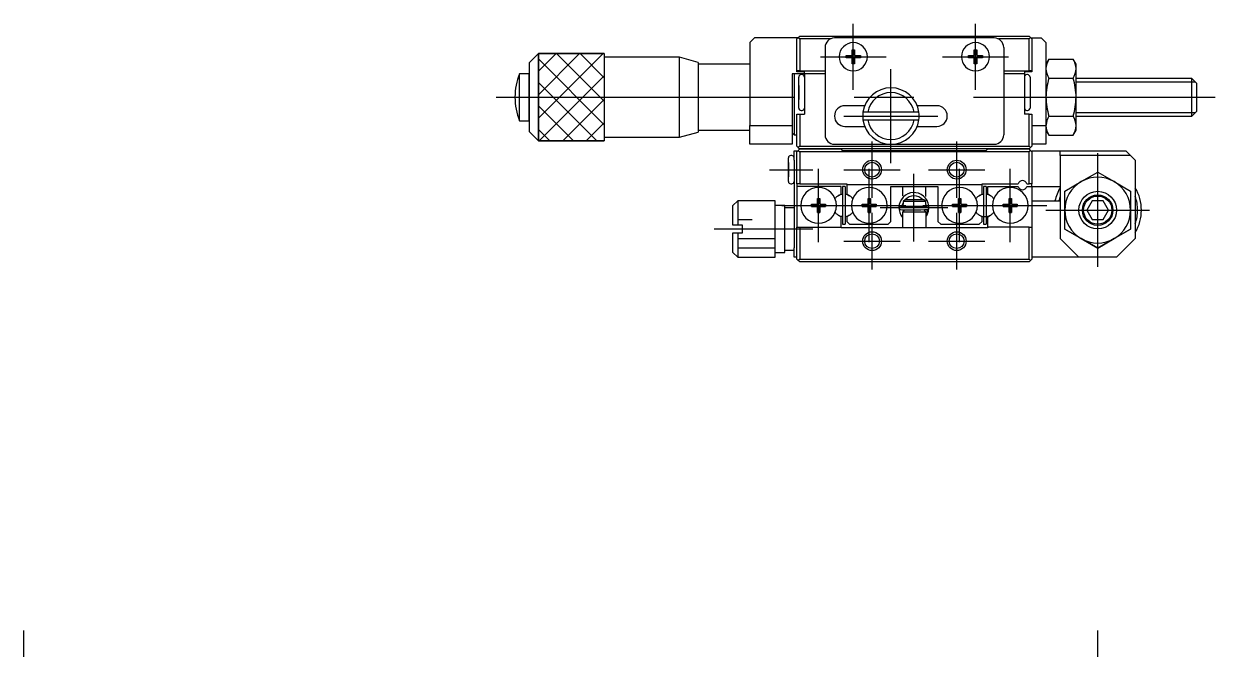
# Model space of a CAD drawing. Extents: x -134 to 192, y -83 to 116.
# Drawn here: x -114.2 to 12.5, y 49.5 to 116 of the extents above; entities that cross this region are included whole.
import ezdxf

# ---------------------------------------------------------------- set-up
doc = ezdxf.new("R2010")
doc.units = 0
doc.linetypes.add('CENTER', pattern=[50.8, 31.75, -6.35, 6.35, -6.35])
doc.layers.get('0').update_dxf_attribs({"linetype": 'CONTINUOUS'})
doc.layers.add('CENTER', color=1, linetype='CONTINUOUS')

msp = doc.modelspace()

# ---------------------------------------------------------------- linework, layer by layer
at = {"color": 7, "linetype": 'CONTINUOUS'}
for p, q in [((-36.5, 114.501792), (-37, 114.001792)), ((-31.9, 114.501792), (-36.5, 114.501792)), ((-32, 114.401792), (-31.85, 114.551792)), ((-32, 111.001792), (-32, 114.401792)), ((-31.85, 114.551792), (-31.7, 114.701792)), ((-31.85, 114.551792), (-31.7, 114.401792)), ((-31.7, 114.701792), (-7.3, 114.701792)), ((-31.7, 114.401792), (-31.7, 111.001792)), ((-28.435889, 114.401792), (-31.7, 114.401792)), ((-11, 114.501792), (-28, 114.501792)), ((-7.3, 114.401792), (-10.56411, 114.401792)), ((-7.3, 114.701792), (-7.15, 114.551792)), ((-7.3, 114.401792), (-7.15, 114.551792)), ((-7.3, 111.001792), (-7.3, 114.401792)), ((-7.15, 114.551792), (-7, 114.401792)), ((-7.1, 114.501792), (-6, 114.501792)), ((-7, 114.401792), (-7, 111.001792)), ((-5.5, 114.001792), (-6, 114.501792)), ((-59.5, 112.851792), (-60.5, 111.851792)), ((-59.5, 112.851792), (-59.5, 108.201792)), ((-52.5, 112.851792), (-59.5, 112.851792)), ((-59.5, 110.965777), (-57.613984, 112.851792)), ((-59.5, 108.465777), (-55.113984, 112.851792)), ((-59.5, 105.965777), (-52.613984, 112.851792)), ((-59.5, 112.851792), (-52.5, 112.851792)), ((-59.5, 103.551792), (-59.5, 112.851792)), ((-57.571209, 112.851792), (-52.5, 107.780583)), ((-55.071209, 112.851792), (-52.5, 110.280583)), ((-52.571209, 112.851792), (-52.5, 112.780583)), ((-52.5, 112.851792), (-52.5, 103.551792)), ((-52.5, 112.851792), (-52.5, 103.551792)), ((-37, 114.001792), (-37, 105.201792)), ((-29, 113.501792), (-29, 104.201792)), ((-26.125, 112.626792), (-26.125, 113.251792)), ((-26.125, 113.251792), (-25.875, 113.251792)), ((-25.875, 112.626792), (-25.875, 113.251792)), ((-25.875, 113.251792), (-25.875, 112.626792)), ((-13.125, 112.626792), (-13.125, 113.251792)), ((-13.125, 113.251792), (-12.875, 113.251792)), ((-12.875, 112.626792), (-12.875, 113.251792)), ((-12.875, 113.251792), (-12.875, 112.626792)), ((-10, 113.501792), (-10, 104.201792)), ((-5.5, 114.001792), (-5.5, 105.201792)), ((-60.5, 111.851792), (-60.5, 108.201792)), ((-60.5, 111.851792), (-60.5, 110.701792)), ((-59.5, 112.280583), (-52.5, 105.280583)), ((-44.5, 112.451792), (-52.5, 112.451792)), ((-44.5, 103.951792), (-44.5, 112.451792)), ((-42.5, 111.901792), (-44.5, 112.451792)), ((-42.5, 111.901792), (-42.5, 108.201792)), ((-37, 111.701792), (-42.5, 111.701792)), ((-26.75, 112.376792), (-26.75, 112.626792)), ((-26.75, 112.626792), (-26.125, 112.626792)), ((-26.125, 112.376792), (-26.75, 112.376792)), ((-26.125, 111.751792), (-26.125, 112.376792)), ((-25.875, 111.751792), (-26.125, 111.751792)), ((-25.875, 112.626792), (-25.25, 112.626792)), ((-25.875, 111.751792), (-25.875, 112.376792)), ((-25.25, 112.376792), (-25.875, 112.376792)), ((-25.875, 112.376792), (-25.875, 111.751792)), ((-25.25, 112.376792), (-25.25, 112.626792)), ((-25.25, 112.626792), (-25.25, 112.376792)), ((-13.75, 112.376792), (-13.75, 112.626792)), ((-13.75, 112.626792), (-13.125, 112.626792)), ((-13.125, 112.376792), (-13.75, 112.376792)), ((-13.125, 111.751792), (-13.125, 112.376792)), ((-12.875, 111.751792), (-13.125, 111.751792)), ((-12.875, 112.626792), (-12.25, 112.626792)), ((-12.875, 111.751792), (-12.875, 112.376792)), ((-12.25, 112.376792), (-12.875, 112.376792)), ((-12.875, 112.376792), (-12.875, 111.751792)), ((-12.25, 112.376792), (-12.25, 112.626792)), ((-12.25, 112.626792), (-12.25, 112.376792)), ((-5.187392, 112.243244), (-5.5, 111.701792)), ((-5.187392, 112.243244), (-2.612607, 112.243244)), ((-2.3, 111.701792), (-2.612607, 112.243244)), ((-2.3, 111.232881), (-2.3, 111.701792)), ((-61.5, 108.201792), (-61.5, 110.701792)), ((-60.5, 110.701792), (-61.5, 110.701792)), ((-60.5, 108.201792), (-60.5, 110.701792)), ((-60.5, 110.701792), (-60.5, 105.701792)), ((-59.413984, 103.551792), (-52.5, 110.465777)), ((-32.5, 110.701792), (-32.5, 105.201792)), ((-31.2, 110.701792), (-32.5, 110.701792)), ((-32.3, 110.701792), (-32.3, 108.201792)), ((-32, 110.901792), (-32, 111.001792)), ((-31.7, 111.001792), (-32, 111.001792)), ((-31.2, 110.901792), (-32, 110.901792)), ((-31.8, 107.051792), (-31.8, 110.351792)), ((-31.8, 108.826792), (-31.8, 110.351792)), ((-31.7, 111.001792), (-29, 111.001792)), ((-31.45, 110.601792), (-31.55, 110.601792)), ((-31.2, 110.701792), (-31.2, 110.901792)), ((-29, 110.701792), (-31.2, 110.701792)), ((-31.2, 110.701792), (-31.2, 109.501792)), ((-10, 111.001792), (-7.3, 111.001792)), ((-7.8, 110.701792), (-10, 110.701792)), ((-7, 110.901792), (-7.8, 110.901792)), ((-7.8, 110.901792), (-7.8, 110.701792)), ((-7.8, 110.701792), (-7.8, 109.501792)), ((-7.45, 110.601792), (-7.55, 110.601792)), ((-7, 111.001792), (-7.3, 111.001792)), ((-7.2, 110.351792), (-7.2, 108.701792)), ((-7, 111.001792), (-7, 110.901792)), ((-2.3, 108.201792), (-2.3, 111.232881)), ((-59.5, 109.780583), (-53.271209, 103.551792)), ((-31.8, 108.826792), (-31.8, 109.451792)), ((-31.8, 109.451792), (-31.8, 108.826792)), ((-31.2, 109.501792), (-31.2, 107.901792)), ((-7.8, 109.501792), (-7.8, 107.901792)), ((-7.2, 109.451792), (-7.2, 108.826792)), ((-5.187392, 110.222518), (-2.612607, 110.222518)), ((10, 110.201792), (-2.3, 110.201792)), ((10, 106.201792), (10, 110.201792)), ((10.25, 109.951792), (10, 110.201792)), ((10.5, 109.701792), (10.25, 109.951792)), ((10.5, 109.701792), (10.5, 106.701792)), ((-61.5, 105.701792), (-61.5, 108.201792)), ((-60.5, 108.201792), (-60.5, 104.551792)), ((-60.5, 105.701792), (-60.5, 108.201792)), ((-59.5, 108.201792), (-59.5, 103.551792)), ((-56.913984, 103.551792), (-52.5, 107.965777)), ((-42.5, 108.201792), (-42.5, 104.501792)), ((-32.3, 108.201792), (-32.3, 104.201792)), ((-31.8, 108.826792), (-31.8, 108.576792)), ((-31.8, 108.576792), (-31.8, 108.826792)), ((-31.8, 108.701792), (-31.8, 108.826792)), ((-31.8, 108.576792), (-31.8, 108.701792)), ((-31.8, 108.576792), (-31.8, 107.951792)), ((-31.8, 107.951792), (-31.8, 108.576792)), ((-31.8, 107.051792), (-31.8, 108.576792)), ((-31.2, 107.901792), (-31.2, 106.401792)), ((-7.8, 107.901792), (-7.8, 106.401792)), ((-7.2, 108.826792), (-7.2, 108.576792)), ((-7.2, 108.701792), (-7.2, 107.051792)), ((-7.2, 108.576792), (-7.2, 107.951792)), ((-2.3, 105.170703), (-2.3, 108.201792)), ((-59.5, 107.280583), (-55.771209, 103.551792)), ((-31.55, 106.801792), (-31.45, 106.801792)), ((-24.791057, 107.301792), (-26.9, 107.301792)), ((-24.467792, 106.601792), (-24.973213, 106.601792)), ((-19.532207, 106.601792), (-24.467792, 106.601792)), ((-19.026786, 106.601792), (-19.532207, 106.601792)), ((-17.1, 107.301792), (-19.208942, 107.301792)), ((-7.55, 106.801792), (-7.45, 106.801792)), ((10.25, 106.451792), (10.5, 106.701792)), ((-61.5, 105.701792), (-60.5, 105.701792)), ((-60.5, 105.701792), (-60.5, 104.551792)), ((-54.413984, 103.551792), (-52.5, 105.465777)), ((-32, 103.001792), (-32, 106.401792)), ((-32, 106.401792), (-31.7, 106.401792)), ((-31.7, 106.401792), (-31.7, 103.001792)), ((-31.7, 106.401792), (-31.2, 106.401792)), ((-24.973213, 105.801792), (-24.467792, 105.801792)), ((-24.467792, 105.801792), (-19.532207, 105.801792)), ((-19.532207, 105.801792), (-19.026786, 105.801792)), ((-7.3, 106.401792), (-7.8, 106.401792)), ((-7.3, 103.001792), (-7.3, 106.401792)), ((-7.3, 106.401792), (-7, 106.401792)), ((-7, 106.401792), (-7, 103.001792)), ((-5.497866, 105.251139), (-5.5, 105.170703)), ((-5.187392, 106.181066), (-2.612607, 106.181066)), ((-2.3, 106.201792), (10, 106.201792)), ((10, 106.201792), (10.25, 106.451792)), ((-60.5, 104.551792), (-59.5, 103.551792)), ((-59.5, 104.780583), (-58.271209, 103.551792)), ((-52.5, 103.951792), (-44.5, 103.951792)), ((-44.5, 103.951792), (-42.5, 104.501792)), ((-42.5, 104.701792), (-37, 104.701792)), ((-37, 105.201792), (-32.5, 105.201792)), ((-37, 103.201792), (-37, 105.201792)), ((-32.5, 105.201792), (-32.5, 103.201792)), ((-32.5, 104.401792), (-32.3, 104.201792)), ((-32.3, 104.201792), (-32, 104.201792)), ((-26.9, 105.101792), (-24.791057, 105.101792)), ((-19.208942, 105.101792), (-17.1, 105.101792)), ((-7, 105.201792), (-5.5, 105.201792)), ((-5.5, 105.201792), (-5.5, 103.201792)), ((-5.5, 104.701792), (-5.187392, 104.16034)), ((-5.187392, 104.16034), (-2.612607, 104.16034)), ((-2.612607, 104.16034), (-2.3, 104.701792)), ((-2.3, 104.701792), (-2.3, 105.170703)), ((-59.5, 103.551792), (-52.5, 103.551792)), ((-52.5, 103.551792), (-59.5, 103.551792)), ((-32.5, 103.201792), (-37, 103.201792)), ((-31.85, 102.851792), (-32, 103.001792)), ((-31.7, 103.001792), (-31.85, 102.851792)), ((-31.85, 102.851792), (-31.7, 102.701792)), ((-31.7, 102.701792), (-31.85, 102.551792)), ((-31.7, 103.001792), (-7.3, 103.001792)), ((-27.3, 102.701792), (-31.7, 102.701792)), ((-31.7, 102.701792), (-27.3, 102.701792)), ((-28, 103.201792), (-22, 103.201792)), ((-11.7, 102.701792), (-27.3, 102.701792)), ((-27.1, 102.501792), (-27.3, 102.701792)), ((-22, 103.201792), (-11, 103.201792)), ((-11.7, 102.701792), (-11.9, 102.501792)), ((-7.3, 102.701792), (-11.7, 102.701792)), ((-11.7, 102.701792), (-7.3, 102.701792)), ((-7.15, 102.851792), (-7.3, 103.001792)), ((-7.3, 102.701792), (-7.15, 102.851792)), ((-7.15, 102.551792), (-7.3, 102.701792)), ((-7, 103.001792), (-7.15, 102.851792)), ((-5.5, 103.201792), (-7, 103.201792)), ((-32.9, 99.251792), (-32.9, 101.751792)), ((-32.9, 100.626792), (-32.9, 101.751792)), ((-32.55, 102.001792), (-32.65, 102.001792)), ((-32.3, 101.501792), (-32.3, 102.501792)), ((-32.3, 102.501792), (-32, 102.501792)), ((-32.3, 101.501792), (-32.3, 101.301792)), ((-32, 102.401792), (-31.85, 102.551792)), ((-32, 102.501792), (-32, 102.401792)), ((-32, 99.001792), (-32, 102.401792)), ((-31.85, 102.551792), (-31.7, 102.401792)), ((-7.3, 102.401792), (-31.7, 102.401792)), ((-31.7, 102.401792), (-31.7, 99.001792)), ((-11.9, 102.501792), (-27.1, 102.501792)), ((-7.3, 102.401792), (-7.15, 102.551792)), ((-7.3, 99.001792), (-7.3, 102.401792)), ((-7.15, 102.551792), (-7, 102.401792)), ((-7, 102.501792), (-4, 102.501792)), ((-7, 102.401792), (-7, 102.501792)), ((-7, 102.401792), (-7, 99.001792)), ((-4, 102.501792), (3, 102.501792)), ((-4, 102.001792), (-4, 102.501792)), ((-4, 102.001792), (-4, 93.201792)), ((3.5, 102.001792), (-4, 102.001792)), ((3, 102.501792), (3.5, 102.001792)), ((4, 101.501792), (3.5, 102.001792)), ((4, 101.501792), (4, 93.201792)), ((-32.9, 100.626792), (-32.9, 101.251792)), ((-32.9, 101.251792), (-32.9, 100.626792)), ((-32.9, 100.626792), (-32.9, 100.376792)), ((-32.9, 100.376792), (-32.9, 100.626792)), ((-32.9, 100.376792), (-32.9, 100.626792)), ((-32.9, 100.376792), (-32.9, 99.751792)), ((-32.9, 99.751792), (-32.9, 100.376792)), ((-32.9, 99.251792), (-32.9, 100.376792)), ((-32.3, 101.301792), (-32.3, 99.701792)), ((-1.75, 99.232881), (0, 100.243244)), ((0, 100.243244), (1.75, 99.232881)), ((-32.65, 99.001792), (-32.55, 99.001792)), ((-32.3, 99.701792), (-32.3, 92.201792)), ((-31.7, 99.001792), (-32, 99.001792)), ((-32, 99.001792), (-32, 98.701792)), ((-31.7, 99.001792), (-26.7, 99.001792)), ((-26.7, 99.001792), (-26.7, 98.901792)), ((-12.3, 98.901792), (-26.7, 98.901792)), ((-26.7, 98.901792), (-26.7, 97.903258)), ((-12.3, 99.001792), (-8.476969, 99.001792)), ((-12.3, 98.901792), (-12.3, 99.001792)), ((-12.3, 97.903258), (-12.3, 98.901792)), ((-7.52303, 99.001792), (-7.3, 99.001792)), ((-7, 99.001792), (-7.3, 99.001792)), ((-7, 98.701792), (-7, 99.001792)), ((-3.5, 98.222518), (-1.75, 99.232881)), ((1.75, 99.232881), (3.5, 98.222518)), ((-32, 98.701792), (-32, 94.401792)), ((-27.3, 98.701792), (-32, 98.701792)), ((-27.59525, 97.732796), (-27.3, 97.903258)), ((-27.3, 97.903258), (-27.3, 98.701792)), ((-27.15, 98.701792), (-27.15, 94.701792)), ((-27.15, 98.701792), (-27.15, 97.882805)), ((-26.85, 98.701792), (-27.15, 98.701792)), ((-27.15, 97.951792), (-27.15, 95.451792)), ((-27.15, 97.951792), (-27.15, 97.882805)), ((-27.15, 97.951792), (-27.15, 97.882805)), ((-27.15, 97.951792), (-27.15, 97.882805)), ((-27.15, 97.951792), (-27.15, 97.882805)), ((-27.15, 97.951792), (-27.15, 97.882805)), ((-27.15, 97.951792), (-27.15, 97.882805)), ((-27.15, 97.951792), (-27.15, 97.882805)), ((-27.15, 97.951792), (-27.15, 97.882805)), ((-27.15, 97.951792), (-27.15, 97.882805)), ((-27.15, 97.951792), (-27.15, 97.882805)), ((-27.15, 97.951792), (-27.15, 97.882805)), ((-27.15, 97.951792), (-27.15, 97.882805)), ((-27.15, 97.951792), (-27.15, 97.882805)), ((-26.85, 98.701792), (-26.85, 94.701792)), ((-26.7, 97.903258), (-26.40475, 97.732796)), ((-22, 98.701792), (-17, 98.701792)), ((-22, 95.001792), (-22, 98.701792)), ((-20.77, 98.701792), (-20.77, 97.716579)), ((-18.27, 97.647559), (-18.27, 98.701792)), ((-17, 98.701792), (-17, 95.001792)), ((-12.59525, 97.732796), (-12.3, 97.903258)), ((-12.15, 98.701792), (-12.15, 94.701792)), ((-11.85, 98.701792), (-12.15, 98.701792)), ((-12.15, 98.701792), (-12.15, 97.882805)), ((-12.15, 97.951792), (-12.15, 95.451792)), ((-12.15, 97.951792), (-12.15, 97.882805)), ((-12.15, 97.951792), (-12.15, 97.882805)), ((-12.15, 97.951792), (-12.15, 97.882805)), ((-12.15, 97.951792), (-12.15, 97.882805)), ((-12.15, 97.951792), (-12.15, 97.882805)), ((-12.15, 97.951792), (-12.15, 97.882805)), ((-12.15, 97.951792), (-12.15, 97.882805)), ((-12.15, 97.951792), (-12.15, 97.882805)), ((-12.15, 97.951792), (-12.15, 97.882805)), ((-12.15, 97.951792), (-12.15, 97.882805)), ((-12.15, 97.951792), (-12.15, 97.882805)), ((-12.15, 97.951792), (-12.15, 97.882805)), ((-12.15, 97.951792), (-12.15, 97.882805)), ((-11.85, 98.701792), (-11.85, 94.701792)), ((-11.7, 98.701792), (-8.476969, 98.701792)), ((-11.7, 97.903258), (-11.7, 98.701792)), ((-11.40475, 97.732796), (-11.7, 97.903258)), ((-7.52303, 98.701792), (-7, 98.701792)), ((-7, 98.701792), (-7, 94.401792)), ((-7, 98.701792), (-4, 98.701792)), ((-3.5, 96.201792), (-3.5, 98.222518)), ((3.5, 98.222518), (3.5, 96.201792)), ((-38.3, 97.201792), (-38.8, 96.701792)), ((-38.8, 94.601792), (-38.8, 96.701792)), ((-38.3, 97.201792), (-38.3, 94.601792)), ((-34.3, 97.201792), (-38.3, 97.201792)), ((-34.3, 94.201792), (-34.3, 97.201792)), ((-33.3, 96.701792), (-34.3, 96.701792)), ((-33.3, 94.201792), (-33.3, 96.701792)), ((-32.3, 96.451792), (-33.3, 96.451792)), ((-30.45, 96.826792), (-29.825, 96.826792)), ((-30.45, 96.576792), (-30.45, 96.826792)), ((-30.45, 96.576792), (-29.825, 96.576792)), ((-29.825, 96.576792), (-30.45, 96.576792)), ((-29.825, 96.826792), (-29.825, 97.451792)), ((-29.825, 97.451792), (-29.575, 97.451792)), ((-29.825, 95.951792), (-29.825, 96.576792)), ((-29.575, 96.826792), (-29.575, 97.451792)), ((-29.575, 97.451792), (-29.575, 96.826792)), ((-29.575, 96.826792), (-28.95, 96.826792)), ((-29.575, 96.576792), (-28.95, 96.576792)), ((-29.575, 95.951792), (-29.575, 96.576792)), ((-28.95, 96.576792), (-29.575, 96.576792)), ((-29.575, 96.576792), (-29.575, 95.951792)), ((-28.95, 96.576792), (-28.95, 96.826792)), ((-28.95, 96.826792), (-28.95, 96.576792)), ((-25.05, 96.576792), (-25.05, 96.826792)), ((-25.05, 96.826792), (-24.425, 96.826792)), ((-25.05, 96.576792), (-24.425, 96.576792)), ((-24.425, 96.576792), (-25.05, 96.576792)), ((-24.425, 96.826792), (-24.425, 97.451792)), ((-24.425, 97.451792), (-24.175, 97.451792)), ((-24.425, 95.951792), (-24.425, 96.576792)), ((-24.175, 96.826792), (-24.175, 97.451792)), ((-24.175, 97.451792), (-24.175, 96.826792)), ((-24.175, 96.826792), (-23.55, 96.826792)), ((-24.175, 96.576792), (-23.55, 96.576792)), ((-23.55, 96.576792), (-24.175, 96.576792)), ((-24.175, 95.951792), (-24.175, 96.576792)), ((-24.175, 96.576792), (-24.175, 95.951792)), ((-23.55, 96.576792), (-23.55, 96.826792)), ((-23.55, 96.826792), (-23.55, 96.576792)), ((-21.133504, 96.505965), (-21.146371, 96.401159)), ((-21.146371, 96.401159), (-21.096666, 96.30783)), ((-21.063267, 96.584247), (-21.133504, 96.505965)), ((-20.96411, 96.612188), (-21.063267, 96.584247)), ((-20.860432, 96.618057), (-20.96411, 96.612188)), ((-18.159489, 96.603411), (-20.939144, 96.603411)), ((-20.750163, 96.621627), (-20.860432, 96.618057)), ((-20.79014, 96.620492), (-20.753962, 96.800158)), ((-20.750129, 96.738085), (-20.773821, 96.71835)), ((-20.753962, 96.800158), (-20.700234, 96.954146)), ((-20.75, 96.801792), (-20.75, 96.601792)), ((-20.7, 96.801792), (-20.75, 96.801792)), ((-19.5, 96.601792), (-20.75, 96.601792)), ((-20.75, 96.601792), (-20.742871, 96.594664)), ((-20.712779, 96.881519), (-20.726138, 96.887684)), ((-20.7, 96.873892), (-20.712779, 96.881519)), ((-20.70027, 96.924464), (-20.712554, 96.924169)), ((-20.706715, 96.938507), (-20.7, 96.931792)), ((-20.489949, 97.301792), (-20.7, 97.101792)), ((-18.3, 97.101792), (-20.7, 97.101792)), ((-20.7, 97.101792), (-20.7, 96.801792)), ((-18.51005, 97.301792), (-20.489949, 97.301792)), ((-18.25, 96.601792), (-19.5, 96.601792)), ((-18.3, 97.101792), (-18.51005, 97.301792)), ((-18.3, 96.801792), (-18.3, 97.101792)), ((-18.25, 96.801792), (-18.3, 96.801792)), ((-18.253838, 96.597954), (-18.25, 96.601792)), ((-18.25, 96.601792), (-18.25, 96.801792)), ((-18.169752, 96.614757), (-18.249765, 96.618504)), ((-18.046554, 96.590381), (-18.169752, 96.614757)), ((-17.973002, 96.521214), (-18.046554, 96.590381)), ((-17.986438, 96.325233), (-17.94967, 96.422038)), ((-17.94967, 96.422038), (-17.973002, 96.521214)), ((-15.45, 96.576792), (-15.45, 96.826792)), ((-15.45, 96.826792), (-14.825, 96.826792)), ((-15.45, 96.576792), (-14.825, 96.576792)), ((-14.825, 96.576792), (-15.45, 96.576792)), ((-14.825, 96.826792), (-14.825, 97.451792)), ((-14.825, 97.451792), (-14.575, 97.451792)), ((-14.825, 95.951792), (-14.825, 96.576792)), ((-14.575, 96.826792), (-14.575, 97.451792)), ((-14.575, 97.451792), (-14.575, 96.826792)), ((-14.575, 96.826792), (-13.95, 96.826792)), ((-14.575, 96.576792), (-13.95, 96.576792)), ((-13.95, 96.576792), (-14.575, 96.576792)), ((-14.575, 95.951792), (-14.575, 96.576792)), ((-14.575, 96.576792), (-14.575, 95.951792)), ((-13.95, 96.576792), (-13.95, 96.826792)), ((-13.95, 96.826792), (-13.95, 96.576792)), ((-10.05, 96.576792), (-10.05, 96.826792)), ((-10.05, 96.826792), (-9.425, 96.826792)), ((-10.05, 96.576792), (-9.425, 96.576792)), ((-9.425, 96.576792), (-10.05, 96.576792)), ((-9.425, 96.826792), (-9.425, 97.451792)), ((-9.425, 97.451792), (-9.175, 97.451792)), ((-9.425, 95.951792), (-9.425, 96.576792)), ((-9.175, 96.826792), (-9.175, 97.451792)), ((-9.175, 97.451792), (-9.175, 96.826792)), ((-9.175, 96.826792), (-8.55, 96.826792)), ((-9.175, 96.576792), (-8.55, 96.576792)), ((-9.175, 95.951792), (-9.175, 96.576792)), ((-8.55, 96.576792), (-9.175, 96.576792)), ((-9.175, 96.576792), (-9.175, 95.951792)), ((-8.55, 96.576792), (-8.55, 96.826792)), ((-8.55, 96.826792), (-8.55, 96.576792)), ((-7, 97.201792), (-4, 97.201792)), ((-0.57735, 97.201792), (-1.1547, 96.201792)), ((0.577351, 97.201792), (-0.57735, 97.201792)), ((1.154701, 96.201792), (0.577351, 97.201792)), ((-38.3, 95.201792), (-36.75, 95.201792)), ((-29.825, 95.951792), (-29.575, 95.951792)), ((-29.575, 95.951792), (-29.825, 95.951792)), ((-27.3, 95.500326), (-27.59525, 95.670789)), ((-27.3, 94.401792), (-27.3, 95.500326)), ((-27.15, 95.52078), (-27.15, 95.451792)), ((-27.15, 95.52078), (-27.15, 95.451792)), ((-27.15, 95.52078), (-27.15, 94.701792)), ((-27.15, 95.52078), (-27.15, 95.451792)), ((-27.15, 95.52078), (-27.15, 95.451792)), ((-27.15, 95.52078), (-27.15, 95.451792)), ((-26.40475, 95.670789), (-26.7, 95.500326)), ((-26.7, 95.500326), (-26.7, 95.001792)), ((-24.425, 95.951792), (-24.175, 95.951792)), ((-24.175, 95.951792), (-24.425, 95.951792)), ((-21.096666, 96.30783), (-21.005076, 96.259784)), ((-20.511969, 96.239822), (-20.75, 96.001792)), ((-18.25, 96.001792), (-20.75, 96.001792)), ((-20.75, 96.001792), (-20.75, 94.301792)), ((-20.654702, 96.097212), (-20.720414, 96.243849)), ((-20.639155, 96.112645), (-20.653077, 96.242413)), ((-18.25, 96.001792), (-18.489727, 96.24152)), ((-18.25, 94.301792), (-18.25, 96.001792)), ((-18.24323, 95.616569), (-18.25, 95.61998)), ((-18.207939, 95.601708), (-18.249958, 95.609314)), ((-18.236855, 95.61346), (-18.24323, 95.616569)), ((-18.230901, 95.610667), (-18.236855, 95.61346)), ((-18.225389, 95.6082), (-18.230901, 95.610667)), ((-18.220341, 95.606068), (-18.225389, 95.6082)), ((-18.215776, 95.60428), (-18.220341, 95.606068)), ((-18.211711, 95.602842), (-18.215776, 95.60428)), ((-18.208163, 95.601759), (-18.211711, 95.602842)), ((-18.205912, 95.601197), (-18.208163, 95.601759)), ((-18.203946, 95.600827), (-18.205912, 95.601197)), ((-18.202269, 95.600651), (-18.203946, 95.600827)), ((-18.200887, 95.600667), (-18.202269, 95.600651)), ((-18.1998, 95.600877), (-18.200887, 95.600667)), ((-18.199011, 95.60128), (-18.1998, 95.600877)), ((-18.198522, 95.601875), (-18.199011, 95.60128)), ((-18.198612, 95.601716), (-18.182255, 95.628837)), ((-18.198335, 95.60266), (-18.198522, 95.601875)), ((-18.182255, 95.628837), (-18.166401, 95.658264)), ((-18.166401, 95.658264), (-18.152037, 95.688438)), ((-18.154668, 96.239231), (-18.160801, 96.252275)), ((-18.141538, 96.208506), (-18.154668, 96.239231)), ((-18.152037, 95.688438), (-18.139199, 95.719283)), ((-18.129958, 96.177174), (-18.141538, 96.208506)), ((-18.139199, 95.719283), (-18.127917, 95.750722)), ((-18.119957, 96.14531), (-18.129958, 96.177174)), ((-18.127917, 95.750722), (-18.118219, 95.782677)), ((-18.111557, 96.112993), (-18.119957, 96.14531)), ((-18.118219, 95.782677), (-18.110129, 95.815071)), ((-18.104781, 96.080303), (-18.111557, 96.112993)), ((-18.110129, 95.815071), (-18.103665, 95.847824)), ((-18.099644, 96.047319), (-18.104781, 96.080303)), ((-18.103665, 95.847824), (-18.098844, 95.880854)), ((-18.096158, 96.014124), (-18.099644, 96.047319)), ((-18.098844, 95.880854), (-18.095678, 95.914081)), ((-18.094333, 95.980798), (-18.096158, 96.014124)), ((-18.095678, 95.914081), (-18.094173, 95.947423)), ((-18.094173, 95.947423), (-18.094333, 95.980798)), ((-18.069447, 96.266353), (-17.986438, 96.325233)), ((-14.825, 95.951792), (-14.575, 95.951792)), ((-14.575, 95.951792), (-14.825, 95.951792)), ((-12.3, 95.500326), (-12.59525, 95.670789)), ((-12.3, 95.001792), (-12.3, 95.500326)), ((-12.15, 95.52078), (-12.15, 94.701792)), ((-11.7, 95.500326), (-11.40475, 95.670789)), ((-11.7, 94.401792), (-11.7, 95.500326)), ((-9.425, 95.951792), (-9.175, 95.951792)), ((-9.175, 95.951792), (-9.425, 95.951792)), ((-3.5, 94.181066), (-3.5, 96.201792)), ((-1.1547, 96.201792), (-0.57735, 95.201792)), ((-0.57735, 95.201792), (0.577351, 95.201792)), ((0.577351, 95.201792), (1.154701, 96.201792)), ((3.5, 96.201792), (3.5, 94.181066)), ((-38.3, 94.601792), (-38.8, 94.601792)), ((-38.8, 91.701792), (-38.8, 93.801792)), ((-38.8, 93.801792), (-38.3, 93.801792)), ((-37.8, 94.601792), (-38.3, 94.601792)), ((-38.3, 93.801792), (-38.3, 91.201792)), ((-38.3, 93.801792), (-37.8, 93.801792)), ((-37.8, 93.801792), (-37.8, 94.601792)), ((-37.8, 94.201792), (-35.75, 94.201792)), ((-34.3, 91.201792), (-34.3, 94.201792)), ((-33.3, 91.701792), (-33.3, 94.201792)), ((-32, 91.001792), (-32, 94.401792)), ((-32, 94.401792), (-31.7, 94.401792)), ((-31.7, 94.401792), (-31.7, 91.001792)), ((-31.7, 94.401792), (-27.3, 94.401792)), ((-27.3, 94.301792), (-27.3, 94.401792)), ((-20.3, 94.301792), (-27.3, 94.301792)), ((-27.15, 94.701792), (-26.85, 94.701792)), ((-26.7, 95.001792), (-26.4, 94.701792)), ((-26.4, 94.701792), (-22.3, 94.701792)), ((-22.3, 94.701792), (-22, 95.001792)), ((-18.7, 94.301792), (-20.3, 94.301792)), ((-11.7, 94.301792), (-18.7, 94.301792)), ((-17, 95.001792), (-16.7, 94.701792)), ((-16.7, 94.701792), (-12.6, 94.701792)), ((-12.6, 94.701792), (-12.3, 95.001792)), ((-12.15, 94.701792), (-11.85, 94.701792)), ((-7.3, 94.401792), (-11.7, 94.401792)), ((-11.7, 94.401792), (-11.7, 94.301792)), ((-7.3, 91.001792), (-7.3, 94.401792)), ((-7.3, 94.401792), (-7, 94.401792)), ((-7, 94.401792), (-7, 91.001792)), ((-1.75, 93.170703), (-3.5, 94.181066)), ((-3.5, 94.181066), (-1.75, 93.170703)), ((3.5, 94.181066), (1.75, 93.170703)), ((1.75, 93.170703), (3.5, 94.181066)), ((-38.3, 93.201792), (-34.3, 93.201792)), ((-4, 93.201792), (-2, 91.201792)), ((-1.75, 93.170703), (0, 92.16034)), ((0, 92.16034), (-1.75, 93.170703)), ((0, 92.16034), (1.75, 93.170703)), ((1.75, 93.170703), (0, 92.16034)), ((2, 91.201792), (4, 93.201792)), ((-38.8, 91.701792), (-38.3, 91.201792)), ((-38.3, 92.201792), (-34.3, 92.201792)), ((-34.3, 91.701792), (-33.3, 91.701792)), ((-33.3, 91.951792), (-32.3, 91.951792)), ((-32.3, 91.201792), (-32.3, 92.201792)), ((-38.3, 91.201792), (-34.3, 91.201792)), ((-32, 91.201792), (-32.3, 91.201792)), ((-31.85, 90.851792), (-32, 91.001792)), ((-31.7, 91.001792), (-31.85, 90.851792)), ((-31.7, 90.701792), (-31.85, 90.851792)), ((-31.7, 91.001792), (-7.3, 91.001792)), ((-7.3, 90.701792), (-31.7, 90.701792)), ((-7.15, 90.851792), (-7.3, 91.001792)), ((-7.3, 90.701792), (-7.15, 90.851792)), ((-7, 91.001792), (-7.15, 90.851792)), ((-2, 91.201792), (-7, 91.201792)), ((2, 91.201792), (-2, 91.201792))]:
    msp.add_line(p, q, dxfattribs=at)
at = {"color": 3, "linetype": 'CONTINUOUS'}
for p, q in [((-2.3, 109.822792), (10.379, 109.822792)), ((-2.3, 106.580792), (10.379, 106.580792))]:
    msp.add_line(p, q, dxfattribs=at)
for centre, radius in [((-24, 100.501792), 1), ((-15, 100.501792), 1), ((0.000001, 96.201792), 1.621), ((-24, 92.901792), 1), ((-15, 92.901792), 1)]:
    msp.add_circle(centre, radius, dxfattribs=at)
at = {"color": 7, "linetype": 'CONTINUOUS'}
for centre, radius in [((-24, 100.501792), 0.7835), ((-15, 100.501792), 0.7835), ((0.000001, 96.201792), 2), ((0.000001, 96.201792), 1.5), ((-24, 92.901792), 0.7835), ((-15, 92.901792), 0.7835)]:
    msp.add_circle(centre, radius, dxfattribs=at)
for centre, radius, start, end in [((-28, 113.501792), 1, 90, 180), ((-11, 113.501792), 1, 0, 90), ((-26, 112.501792), 1.5, 270, 180), ((-13, 112.501792), 1.5, 270, 180), ((-26, 112.501792), 1.5, 180, 270), ((-13, 112.501792), 1.5, 180, 270), ((-3.480332, 111.161536), 2.020927, 147.638899, 177.976854), ((-4.268425, 111.17739), 1.969207, 1.614767, 32.769481), ((-55.5, 108.201792), 6.5, 157.380135, 180), ((-31.55, 110.351792), 0.25, 90, 180), ((-31.45, 110.351792), 0.25, 0, 90), ((-7.55, 110.351792), 0.25, 90, 180), ((-7.45, 110.351792), 0.25, 0, 90), ((-3.463682, 111.309378), 2.037754, 182.151379, 212.232869), ((-4.320272, 111.304414), 2.021538, 327.643593, 357.97216), ((-22, 106.201792), 3, 7.662256, 172.337744), ((1.793698, 108.107997), 7.294301, 163.14882, 179.263227), ((-9.339238, 108.147362), 7.039449, 0.443029, 17.144924), ((-55.5, 108.201792), 6.5, 180, 202.619865), ((-22, 106.201792), 2.5, 9.206896, 170.793104), ((1.566861, 108.260496), 7.067105, 180.475941, 197.112013), ((-9.529938, 108.285725), 7.230426, 343.077162, 359.334884), ((-31.55, 107.051792), 0.25, 180, 270), ((-31.45, 107.051792), 0.25, 270, 0), ((-26.9, 106.201792), 1.1, 90, 270), ((-22, 106.201792), 3, 172.337744, 187.662256), ((-22, 106.201792), 3, 352.337744, 7.662256), ((-17.1, 106.201792), 1.1, 270, 90), ((-7.55, 107.051792), 0.25, 180, 270), ((-7.45, 107.051792), 0.25, 270, 0), ((-22, 106.201792), 3, 187.662256, 352.337744), ((-22, 106.201792), 2.5, 189.206896, 350.793104), ((-3.439238, 105.080619), 2.065679, 147.809959, 175.264902), ((-4.291832, 105.10797), 1.99282, 1.803942, 32.580305), ((-28, 104.201792), 1, 180, 270), ((-11, 104.201792), 1, 270, 0), ((-3.531574, 105.226194), 1.969207, 181.614767, 212.769481), ((-4.319667, 105.242049), 2.020927, 327.638899, 357.976854), ((-32.65, 101.751792), 0.25, 90, 180), ((-32.55, 101.751792), 0.25, 0, 90), ((-32.65, 99.251792), 0.25, 180, 270), ((-32.55, 99.251792), 0.25, 270, 0), ((-8, 98.851792), 0.5, 17.457603, 162.542397), ((0, 96.201792), 3.5, 120, 180), ((0, 96.201792), 3.5, 60, 120), ((0, 96.201792), 3.5, 0, 60), ((-29.7, 96.701792), 1.9, 90, 180), ((-29.7, 96.701792), 1.9, 180, 90), ((-27, 96.701792), 1.1905, 120, 135), ((-26.999999, 96.701792), 1.1905, 97.238411, 120.000042), ((-26.999999, 96.701792), 1.1905, 60.000042, 82.761624), ((-27, 96.701792), 1.1905, 45, 60), ((-24.3, 96.701792), 1.9, 90, 180), ((-24.3, 96.701792), 1.9, 180, 90), ((-19.549358, 96.468027), 1.6, 324.30149473, 221.37485264), ((-19.549358, 96.468027), 1.25, 41.8368663, 138.1631337), ((-14.7, 96.701792), 1.9, 180, 90), ((-14.7, 96.701792), 1.9, 90, 180), ((-12, 96.701792), 1.1905, 120, 135), ((-11.999999, 96.701792), 1.1905, 97.238411, 120), ((-11.999999, 96.701792), 1.1905, 60.000042, 82.76162), ((-12, 96.701792), 1.1905, 45, 60), ((-9.3, 96.701792), 1.9, 180, 90), ((-9.3, 96.701792), 1.9, 90, 180), ((-8, 98.851792), 0.5, 197.457603, 342.542397), ((0, 96.201792), 4.65, 149.340738, 167.581318), ((0, 96.201792), 4.25, 160.250077, 166.391039), ((0, 96.201792), 4.65, 329.340738, 30.659262), ((0, 96.201792), 4.25, 0, 19.749923), ((-26.907859, 96.610792), 1.32, 135.034999, 141.739912), ((-26.999999, 96.701792), 1.1905, 135.000034, 142.457024), ((-27.09214, 96.610792), 1.32, 38.260088, 44.965001), ((-26.999999, 96.701792), 1.1905, 37.543078, 44.642946), ((-11.907859, 96.610792), 1.32, 135.034999, 141.739912), ((-11.999999, 96.701792), 1.1905, 135.000034, 142.457024), ((-12.09214, 96.610792), 1.32, 38.260088, 44.965001), ((-11.999999, 96.701792), 1.1905, 37.543078, 44.642946), ((-26.907859, 96.792792), 1.32, 218.260088, 224.965001), ((-26.999999, 96.701792), 1.1905, 217.542976, 224.643568), ((-27, 96.701792), 1.1905, 225, 240), ((-26.999999, 96.701792), 1.1905, 240, 262.761614), ((-26.999999, 96.701792), 1.1905, 277.238411, 300), ((-27, 96.701792), 1.1905, 300, 315), ((-26.999999, 96.701792), 1.1905, 314.999966, 322.456922), ((-27.09214, 96.792792), 1.32, 315.034999, 321.739912), ((-19.618447, 132.544334), 36.311036, 267.81148381, 272.44493507), ((-11.907859, 96.792792), 1.32, 218.260088, 224.965001), ((-11.999999, 96.701792), 1.1905, 217.542976, 224.643568), ((-12, 96.701792), 1.1905, 225, 240), ((-11.999999, 96.701792), 1.1905, 239.999958, 277.238411), ((-11.999999, 96.701792), 1.1905, 277.238411, 300), ((-12, 96.701792), 1.1905, 300, 315), ((-11.999999, 96.701792), 1.1905, 314.999966, 322.456922), ((-12.09214, 96.792792), 1.32, 315.034999, 321.739912), ((0, 96.201792), 3.5, 180, 240), ((0, 96.201792), 3.5, 300, 0), ((0, 96.201792), 4.25, 340.250077, 0), ((0, 96.201792), 3.5, 240, 300)]:
    msp.add_arc(centre, radius, start, end, dxfattribs=at)
at = {"layer": 'CENTER', "color": 1, "linetype": 'CENTER'}
for p, q in [((-26, 109.001792), (-26, 116.001792)), ((-13, 109.001792), (-13, 116.001792)), ((-29.5, 112.501792), (-22.5, 112.501792)), ((-16.5, 112.501792), (-9.5, 112.501792)), ((-22, 101.201792), (-22, 111.201792)), ((-64, 108.201792), (12.5, 108.201792)), ((-27, 106.201792), (-17, 106.201792)), ((-24, 97.501792), (-24, 103.501792)), ((-15, 97.501792), (-15, 103.501792)), ((0.000001, 90.160341), (0.000001, 102.243243)), ((-34.9, 100.501792), (-30.3, 100.501792)), ((-29.7, 92.801792), (-29.7, 100.601792)), ((-27, 100.501792), (-21, 100.501792)), ((-24.3, 92.801792), (-24.3, 100.601792)), ((-18, 100.501792), (-12, 100.501792)), ((-14.7, 92.801792), (-14.7, 100.601792)), ((-9.3, 92.801792), (-9.3, 100.601792)), ((-19.549358, 92.868027), (-19.549358, 100.068027)), ((-33.6, 96.701792), (-20.4, 96.701792)), ((-23.149358, 96.468027), (-15.949358, 96.468027)), ((-18.6, 96.701792), (-5.4, 96.701792)), ((-24, 89.901792), (-24, 95.901792)), ((-15, 89.901792), (-15, 95.901792)), ((-5.5, 96.201792), (5.5, 96.201792)), ((-40.8, 94.201792), (-30.3, 94.201792)), ((-27, 92.901792), (-21, 92.901792)), ((-18, 92.901792), (-12, 92.901792)), ((-114.25, -25), (-114.25, 51.5)), ((0.000001, -25), (0.000001, 51.5))]:
    msp.add_line(p, q, dxfattribs=at)

doc.saveas('drawing.dxf')
